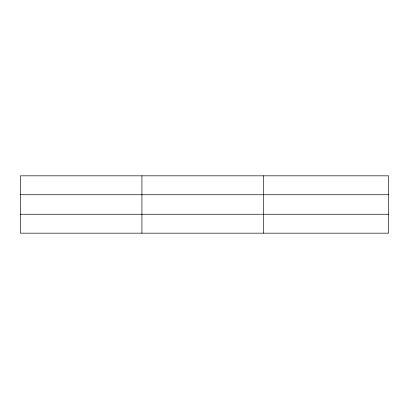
<?xml version="1.0" encoding="UTF-8"?>
<svg xmlns="http://www.w3.org/2000/svg" width="409" height="409" viewBox="0 0 409 409"><rect width="100%" height="100%" fill="white"/><g stroke="black" fill="none" stroke-linecap="round" stroke-linejoin="round"><path stroke-width="0.61" d="M141.923 175.829L141.923 233.171M263.396 175.829L263.396 233.171M388.55 194.75L388.55 175.829L20.45 175.829L20.45 233.171L388.55 233.171L388.55 194.75L20.45 194.75M20.45 214.25L388.55 214.25"/></g></svg>
